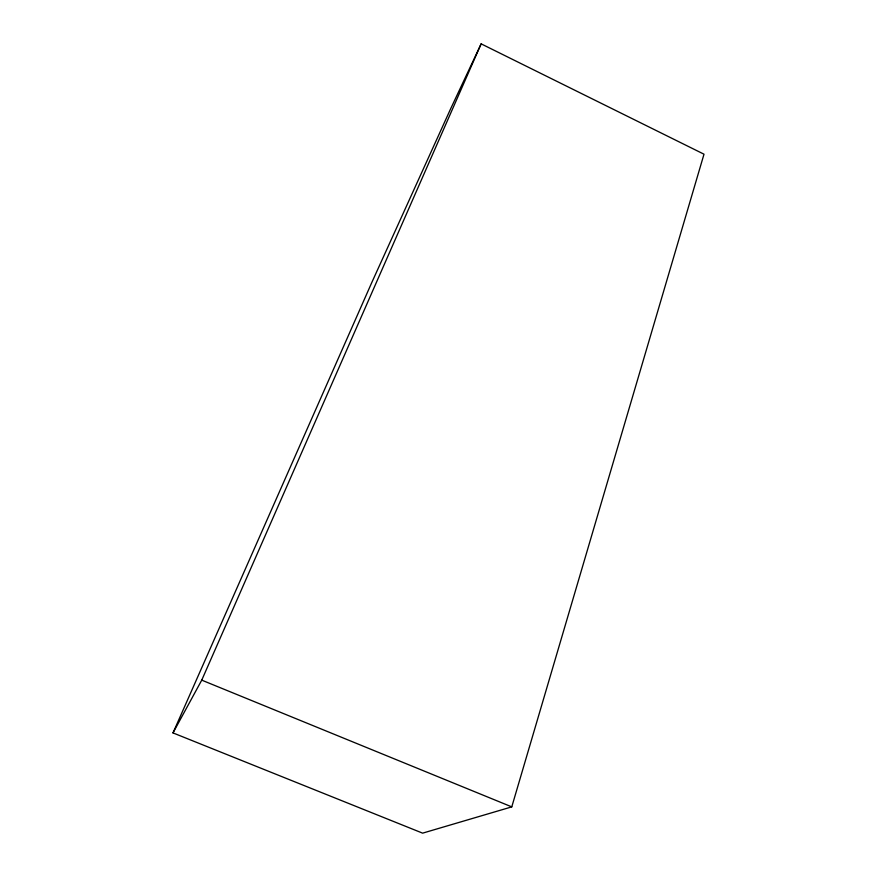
<?xml version="1.0" encoding="UTF-8"?>
<svg xmlns="http://www.w3.org/2000/svg" width="877" height="877" viewBox="0 0 877 877"><rect width="100%" height="100%" fill="white"/><g stroke="black" fill="none" stroke-linecap="round" stroke-linejoin="round"><path stroke-width="1.32" d="M511.773 806.873L704.001 154.199L481.144 43.85L450.833 108.375L371.947 282.164L172.999 732.909L422.626 833.15L511.773 806.873L201.743 680.146L172.999 732.909M201.743 680.146L481.144 43.85"/></g></svg>
